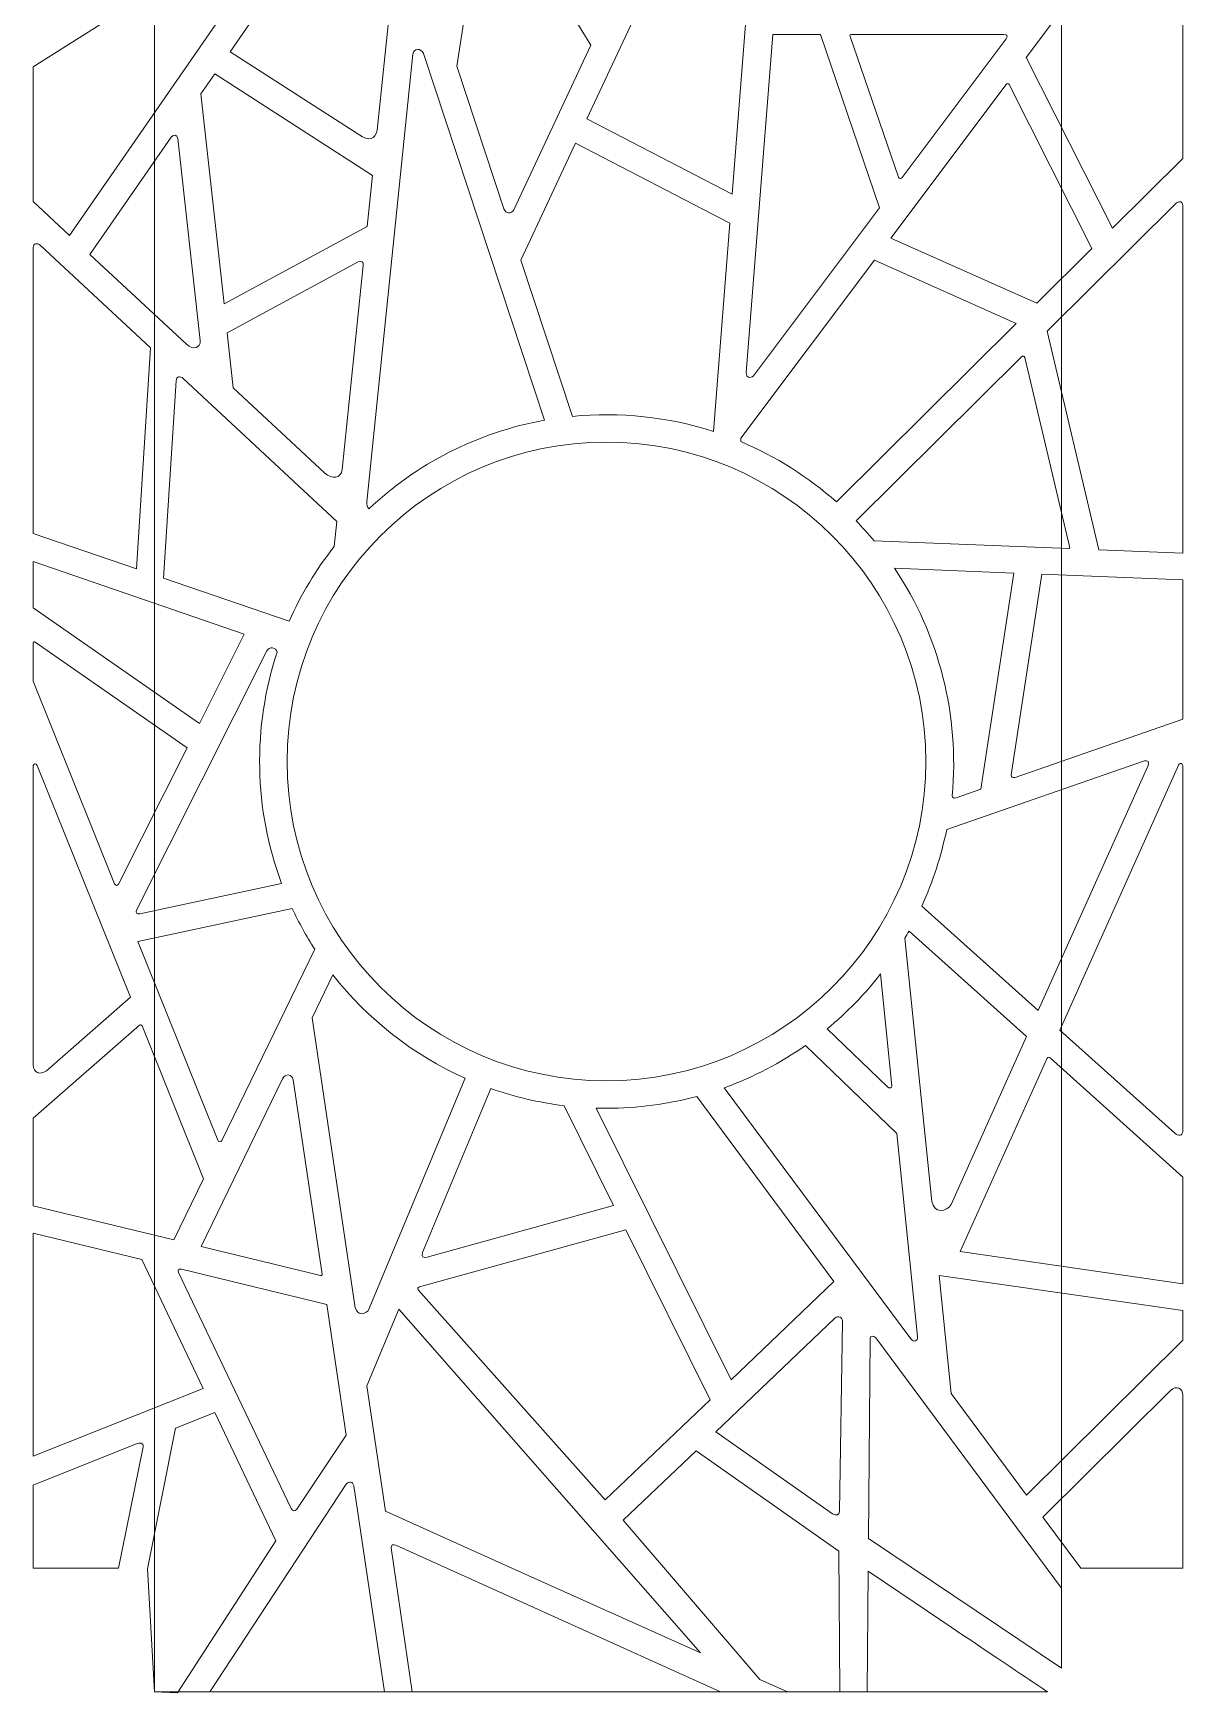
# Model space of a CAD drawing. Header units: centimetres. Extents: x -80 to 80, y -113 to 113.
# Drawn here: x -79.8 to -4.4, y -112.7 to -3.9 of the extents above; entities that cross this region are included whole.
import ezdxf

# ---------------------------------------------------------------- set-up
doc = ezdxf.new("R2010")
doc.units = ezdxf.units.CM
doc.header["$MEASUREMENT"] = 0
doc.layers.add('layer 1', color=7, linetype='Continuous')

msp = doc.modelspace()

# ---------------------------------------------------------------- linework, layer by layer
at = {"layer": 'layer 1', "color": 250, "lineweight": 9}
for points, knots in [([(-13.22744, -112.66988), (-13.22744, -112.66988), (-71.80142, -112.66988), (-71.80142, -112.66988), (-71.80142, -112.66988), (-71.80142, -112.66988), (-71.80142, 112.73012), (-71.80142, 112.73012), (-71.80142, 112.73012), (-71.80142, 112.73012), (-12.30142, 112.73012), (-12.30142, 112.73012), (-12.30142, 112.73012), (-12.30142, 112.73012), (-12.30142, -111.11706), (-12.30142, -111.11706)], [0, 0, 0, 0, 0.2, 0.2, 0.2, 0.2, 0.4, 0.4, 0.4, 0.4, 0.6, 0.6, 0.6, 0.6, 1, 1, 1, 1]), ([(-4.86881, 7.54505), (-4.86881, 7.54505), (-14.6152, -5.45759), (-14.6152, -5.45759), (-14.6152, -5.45759), (-14.6152, -5.45759), (-8.9621, -16.64645), (-8.9621, -16.64645), (-8.9621, -16.64645), (-8.9621, -16.64645), (-4.35113, -12.07595), (-4.35113, -12.07595), (-4.35113, -12.07595), (-4.35113, -12.07595), (-4.35113, 7.4638), (-4.35113, 7.4638), (-4.35113, 7.4638), (-4.36632, 7.75729), (-4.68422, 7.79895), (-4.86881, 7.54505)], [0, 0, 0, 0, 0.166666667, 0.166666667, 0.166666667, 0.166666667, 0.333333333, 0.333333333, 0.333333333, 0.333333333, 0.5, 0.5, 0.5, 0.5, 0.666666667, 0.666666667, 0.666666667, 0.666666667, 1, 1, 1, 1]), ([(-48.88005, -15.38343), (-48.88005, -15.38343), (-51.97185, -6.01917), (-51.97185, -6.01917), (-51.97185, -6.01917), (-51.97185, -6.01917), (-50.08212, 6.12269), (-50.08212, 6.12269), (-50.08212, 6.12269), (-50.04075, 6.25449), (-49.89896, 6.26389), (-49.81183, 6.13308), (-49.81183, 6.13308), (-49.81183, 6.13308), (-43.17182, -4.64004), (-43.17182, -4.64004), (-43.17182, -4.64004), (-43.17182, -4.64004), (-48.22945, -15.43941), (-48.22945, -15.43941), (-48.22945, -15.43941), (-48.40426, -15.74197), (-48.74395, -15.70372), (-48.88005, -15.38343)], [0, 0, 0, 0, 0.142857143, 0.142857143, 0.142857143, 0.142857143, 0.285714286, 0.285714286, 0.285714286, 0.285714286, 0.428571429, 0.428571429, 0.428571429, 0.428571429, 0.571428571, 0.571428571, 0.571428571, 0.571428571, 0.714285714, 0.714285714, 0.714285714, 0.714285714, 1, 1, 1, 1]), ([(-37.03079, 4.20467), (-37.03079, 4.20467), (-43.43062, -9.46067), (-43.43062, -9.46067), (-43.43062, -9.46067), (-43.43062, -9.46067), (-33.90162, -14.4099), (-33.90162, -14.4099), (-33.90162, -14.4099), (-33.90162, -14.4099), (-33.00334, -2.99386), (-33.00334, -2.99386), (-33.00334, -2.99386), (-33.00334, -2.99386), (-36.76443, 4.18266), (-36.76443, 4.18266), (-36.76443, 4.18266), (-36.84524, 4.33896), (-36.98445, 4.30386), (-37.03079, 4.20467)], [0, 0, 0, 0, 0.166666667, 0.166666667, 0.166666667, 0.166666667, 0.333333333, 0.333333333, 0.333333333, 0.333333333, 0.5, 0.5, 0.5, 0.5, 0.666666667, 0.666666667, 0.666666667, 0.666666667, 1, 1, 1, 1]), ([(-57.19042, -10.21169), (-57.19042, -10.21169), (-56.43581, -2.88626), (-56.43581, -2.88626), (-56.43581, -2.88626), (-56.43581, -2.88626), (-62.10423, 1.78444), (-62.10423, 1.78444), (-62.10423, 1.78444), (-62.10423, 1.78444), (-66.84168, -5.06625), (-66.84168, -5.06625), (-66.84168, -5.06625), (-66.84168, -5.06625), (-58.38948, -10.50755), (-58.38948, -10.50755), (-58.38948, -10.50755), (-57.72663, -10.95286), (-57.32695, -10.85425), (-57.19042, -10.21169)], [0, 0, 0, 0, 0.166666667, 0.166666667, 0.166666667, 0.166666667, 0.333333333, 0.333333333, 0.333333333, 0.333333333, 0.5, 0.5, 0.5, 0.5, 0.666666667, 0.666666667, 0.666666667, 0.666666667, 1, 1, 1, 1]), ([(-77.36574, -17.12199), (-77.36574, -17.12199), (-67.43026, -2.75456), (-67.43026, -2.75456), (-67.43026, -2.75456), (-67.43026, -2.75456), (-70.45582, -0.17117), (-70.45582, -0.17117), (-70.45582, -0.17117), (-70.45582, -0.17117), (-79.7511, -6.05733), (-79.7511, -6.05733), (-79.7511, -6.05733), (-79.7511, -6.05733), (-79.75109, -14.89914), (-79.75109, -14.89914), (-79.75109, -14.89914), (-79.75109, -14.89914), (-77.36574, -17.12199), (-77.36574, -17.12199)], [0, 0, 0, 0, 0.166666667, 0.166666667, 0.166666667, 0.166666667, 0.333333333, 0.333333333, 0.333333333, 0.333333333, 0.5, 0.5, 0.5, 0.5, 0.666666667, 0.666666667, 0.666666667, 0.666666667, 1, 1, 1, 1]), ([(-32.99348, -26.11712), (-32.99348, -26.11712), (-31.24872, -3.9438), (-31.24872, -3.9438), (-31.24872, -3.9438), (-31.24872, -3.9438), (-28.12368, -3.94378), (-28.12368, -3.94378), (-28.12368, -3.94378), (-28.12368, -3.94378), (-24.23706, -15.2995), (-24.23706, -15.2995), (-24.23706, -15.2995), (-24.23706, -15.2995), (-32.51166, -26.33865), (-32.51166, -26.33865), (-32.51166, -26.33865), (-32.76429, -26.49386), (-32.97695, -26.46981), (-32.99348, -26.11712)], [0, 0, 0, 0, 0.166666667, 0.166666667, 0.166666667, 0.166666667, 0.333333333, 0.333333333, 0.333333333, 0.333333333, 0.5, 0.5, 0.5, 0.5, 0.666666667, 0.666666667, 0.666666667, 0.666666667, 1, 1, 1, 1]), ([(-26.18369, -4.00393), (-26.18369, -4.00393), (-23.00446, -13.2929), (-23.00446, -13.2929), (-23.00446, -13.2929), (-22.95387, -13.39933), (-22.85256, -13.4057), (-22.74729, -13.312), (-22.74729, -13.312), (-22.74729, -13.312), (-15.93411, -4.22259), (-15.93411, -4.22259), (-15.93411, -4.22259), (-15.81901, -4.03719), (-15.87699, -3.94425), (-16.10804, -3.9438), (-16.10804, -3.9438), (-16.10804, -3.9438), (-26.13225, -3.9438), (-26.13225, -3.9438), (-26.13225, -3.9438), (-26.17681, -3.94603), (-26.19393, -3.96607), (-26.18369, -4.00393)], [0, 0, 0, 0, 0.142857143, 0.142857143, 0.142857143, 0.142857143, 0.285714286, 0.285714286, 0.285714286, 0.285714286, 0.428571429, 0.428571429, 0.428571429, 0.428571429, 0.571428571, 0.571428571, 0.571428571, 0.571428571, 0.714285714, 0.714285714, 0.714285714, 0.714285714, 1, 1, 1, 1]), ([(-46.21535, -29.24184), (-46.21535, -29.24184), (-54.16155, -5.17963), (-54.16155, -5.17963), (-54.16155, -5.17963), (-54.3394, -4.82074), (-54.79192, -4.82624), (-54.84489, -5.23645), (-54.84489, -5.23645), (-54.84489, -5.23645), (-57.86852, -34.59178), (-57.86852, -34.59178), (-57.86852, -34.59178), (-57.88046, -34.8011), (-57.83479, -34.96108), (-57.74846, -35.06591), (-57.74846, -35.06591), (-54.61112, -32.11153), (-50.6348, -30.03819), (-46.21535, -29.24184)], [0, 0, 0, 0, 0.166666667, 0.166666667, 0.166666667, 0.166666667, 0.333333333, 0.333333333, 0.333333333, 0.333333333, 0.5, 0.5, 0.5, 0.5, 0.666666667, 0.666666667, 0.666666667, 0.666666667, 1, 1, 1, 1]), ([(-68.75262, -7.82964), (-68.75262, -7.82964), (-67.84808, -6.52155), (-67.84808, -6.52155), (-67.84808, -6.52155), (-67.84808, -6.52155), (-57.49676, -13.18549), (-57.49676, -13.18549), (-57.49676, -13.18549), (-57.49676, -13.18549), (-57.8418, -16.53506), (-57.8418, -16.53506), (-57.8418, -16.53506), (-57.8418, -16.53506), (-67.23465, -21.61422), (-67.23465, -21.61422), (-67.23465, -21.61422), (-67.23465, -21.61422), (-68.75262, -7.82964), (-68.75262, -7.82964)], [0, 0, 0, 0, 0.166666667, 0.166666667, 0.166666667, 0.166666667, 0.333333333, 0.333333333, 0.333333333, 0.333333333, 0.5, 0.5, 0.5, 0.5, 0.666666667, 0.666666667, 0.666666667, 0.666666667, 1, 1, 1, 1]), ([(-15.93935, -7.22412), (-15.93935, -7.22412), (-23.49864, -17.30899), (-23.49864, -17.30899), (-23.49864, -17.30899), (-23.49864, -17.30899), (-13.9335, -21.57416), (-13.9335, -21.57416), (-13.9335, -21.57416), (-13.9335, -21.57416), (-10.31205, -17.98451), (-10.31205, -17.98451), (-10.31205, -17.98451), (-10.31205, -17.98451), (-15.74926, -7.22412), (-15.74926, -7.22412), (-15.74926, -7.22412), (-15.79953, -7.141), (-15.8687, -7.1373), (-15.93935, -7.22412)], [0, 0, 0, 0, 0.166666667, 0.166666667, 0.166666667, 0.166666667, 0.333333333, 0.333333333, 0.333333333, 0.333333333, 0.5, 0.5, 0.5, 0.5, 0.666666667, 0.666666667, 0.666666667, 0.666666667, 1, 1, 1, 1]), ([(-69.70562, -24.26029), (-69.70562, -24.26029), (-76.03566, -18.36144), (-76.03566, -18.36144), (-76.03566, -18.36144), (-76.03566, -18.36144), (-70.71479, -10.66706), (-70.71479, -10.66706), (-70.71479, -10.66706), (-70.53222, -10.46958), (-70.30814, -10.51387), (-70.26363, -10.76472), (-70.26363, -10.76472), (-70.26363, -10.76472), (-68.80554, -24.00526), (-68.80554, -24.00526), (-68.80554, -24.00526), (-68.76248, -24.517), (-69.25236, -24.66254), (-69.70562, -24.26029)], [0, 0, 0, 0, 0.166666667, 0.166666667, 0.166666667, 0.166666667, 0.333333333, 0.333333333, 0.333333333, 0.333333333, 0.5, 0.5, 0.5, 0.5, 0.666666667, 0.666666667, 0.666666667, 0.666666667, 1, 1, 1, 1]), ([(-35.12741, -29.98751), (-35.12741, -29.98751), (-34.05172, -16.31742), (-34.05172, -16.31742), (-34.05172, -16.31742), (-34.05172, -16.31742), (-44.17851, -11.05766), (-44.17851, -11.05766), (-44.17851, -11.05766), (-44.17851, -11.05766), (-47.77369, -18.73433), (-47.77369, -18.73433), (-47.77369, -18.73433), (-47.77369, -18.73433), (-44.38805, -28.98871), (-44.38805, -28.98871), (-44.38805, -28.98871), (-41.27589, -28.6855), (-38.10393, -29.02124), (-35.12741, -29.98751)], [0, 0, 0, 0, 0.166666667, 0.166666667, 0.166666667, 0.166666667, 0.333333333, 0.333333333, 0.333333333, 0.333333333, 0.5, 0.5, 0.5, 0.5, 0.666666667, 0.666666667, 0.666666667, 0.666666667, 1, 1, 1, 1]), ([(-4.75655, -14.99066), (-4.75655, -14.99066), (-13.2436, -23.40314), (-13.2436, -23.40314), (-13.2436, -23.40314), (-13.2436, -23.40314), (-9.86642, -37.74269), (-9.86642, -37.74269), (-9.86642, -37.74269), (-9.86642, -37.74269), (-4.35113, -37.96133), (-4.35113, -37.96133), (-4.35113, -37.96133), (-4.35113, -37.96133), (-4.35113, -15.16283), (-4.35113, -15.16283), (-4.35113, -15.16283), (-4.36302, -14.91078), (-4.55016, -14.82024), (-4.75655, -14.99066)], [0, 0, 0, 0, 0.166666667, 0.166666667, 0.166666667, 0.166666667, 0.333333333, 0.333333333, 0.333333333, 0.333333333, 0.5, 0.5, 0.5, 0.5, 0.666666667, 0.666666667, 0.666666667, 0.666666667, 1, 1, 1, 1]), ([(-79.75111, -17.91754), (-79.75111, -17.91754), (-79.75111, -36.66746), (-79.75111, -36.66746), (-79.75111, -36.66746), (-79.75111, -36.66746), (-72.9726, -38.99804), (-72.9726, -38.99804), (-72.9726, -38.99804), (-72.9726, -38.99804), (-72.06426, -24.49841), (-72.06426, -24.49841), (-72.06426, -24.49841), (-72.06426, -24.49841), (-79.26857, -17.78488), (-79.26857, -17.78488), (-79.26857, -17.78488), (-79.51455, -17.58101), (-79.74203, -17.64562), (-79.75111, -17.91754)], [0, 0, 0, 0, 0.166666667, 0.166666667, 0.166666667, 0.166666667, 0.333333333, 0.333333333, 0.333333333, 0.333333333, 0.5, 0.5, 0.5, 0.5, 0.666666667, 0.666666667, 0.666666667, 0.666666667, 1, 1, 1, 1]), ([(-58.43733, -18.86138), (-58.43733, -18.86138), (-67.02632, -23.50592), (-67.02632, -23.50592), (-67.02632, -23.50592), (-67.02632, -23.50592), (-66.62736, -27.12884), (-66.62736, -27.12884), (-66.62736, -27.12884), (-66.62736, -27.12884), (-60.63627, -32.71179), (-60.63627, -32.71179), (-60.63627, -32.71179), (-60.12722, -33.14474), (-59.57712, -33.07339), (-59.48341, -32.47132), (-59.48341, -32.47132), (-59.48341, -32.47132), (-58.10535, -19.09343), (-58.10535, -19.09343), (-58.10535, -19.09343), (-58.09662, -18.85864), (-58.20729, -18.78129), (-58.43733, -18.86138)], [0, 0, 0, 0, 0.142857143, 0.142857143, 0.142857143, 0.142857143, 0.285714286, 0.285714286, 0.285714286, 0.285714286, 0.428571429, 0.428571429, 0.428571429, 0.428571429, 0.571428571, 0.571428571, 0.571428571, 0.571428571, 0.714285714, 0.714285714, 0.714285714, 0.714285714, 1, 1, 1, 1]), ([(-27.07406, -34.59946), (-27.07406, -34.59946), (-15.27575, -22.90079), (-15.27575, -22.90079), (-15.27575, -22.90079), (-15.27575, -22.90079), (-24.58019, -18.75185), (-24.58019, -18.75185), (-24.58019, -18.75185), (-24.58019, -18.75185), (-33.33273, -30.42864), (-33.33273, -30.42864), (-33.33273, -30.42864), (-33.33273, -30.42864), (-33.35001, -30.64823), (-33.35001, -30.64823), (-33.35001, -30.64823), (-31.0392, -31.61946), (-28.9224, -32.96137), (-27.07406, -34.59946)], [0, 0, 0, 0, 0.166666667, 0.166666667, 0.166666667, 0.166666667, 0.333333333, 0.333333333, 0.333333333, 0.333333333, 0.5, 0.5, 0.5, 0.5, 0.666666667, 0.666666667, 0.666666667, 0.666666667, 1, 1, 1, 1]), ([(-24.60312, -37.15858), (-24.60312, -37.15858), (-11.81762, -37.66534), (-11.81762, -37.66534), (-11.81762, -37.66534), (-11.77786, -37.6648), (-11.76106, -37.64679), (-11.76721, -37.6113), (-11.76721, -37.6113), (-11.76721, -37.6113), (-14.70461, -25.13903), (-14.70461, -25.13903), (-14.70461, -25.13903), (-14.74537, -25.02486), (-14.84397, -25.00015), (-14.95161, -25.09615), (-14.95161, -25.09615), (-14.95161, -25.09615), (-25.78522, -35.83469), (-25.78522, -35.83469), (-25.78522, -35.83469), (-25.3744, -36.26035), (-24.98001, -36.702), (-24.60312, -37.15858)], [0, 0, 0, 0, 0.142857143, 0.142857143, 0.142857143, 0.142857143, 0.285714286, 0.285714286, 0.285714286, 0.285714286, 0.428571429, 0.428571429, 0.428571429, 0.428571429, 0.571428571, 0.571428571, 0.571428571, 0.571428571, 0.714285714, 0.714285714, 0.714285714, 0.714285714, 1, 1, 1, 1]), ([(-60.00367, -37.52331), (-60.00367, -37.52331), (-59.83594, -35.89363), (-59.83594, -35.89363), (-59.83594, -35.89363), (-59.83594, -35.89363), (-69.90872, -26.50709), (-69.90872, -26.50709), (-69.90872, -26.50709), (-70.13272, -26.32431), (-70.35046, -26.35661), (-70.37587, -26.65742), (-70.37587, -26.65742), (-70.37587, -26.65742), (-71.2105, -39.60388), (-71.2105, -39.60388), (-71.2105, -39.60388), (-71.2105, -39.60388), (-62.97102, -42.43684), (-62.97102, -42.43684), (-62.97102, -42.43684), (-62.189, -40.66937), (-61.18846, -39.02008), (-60.00367, -37.52331)], [0, 0, 0, 0, 0.142857143, 0.142857143, 0.142857143, 0.142857143, 0.285714286, 0.285714286, 0.285714286, 0.285714286, 0.428571429, 0.428571429, 0.428571429, 0.428571429, 0.571428571, 0.571428571, 0.571428571, 0.571428571, 0.714285714, 0.714285714, 0.714285714, 0.714285714, 1, 1, 1, 1]), ([(-42.15597, -30.68054), (-30.58755, -30.68054), (-21.20597, -40.06215), (-21.20597, -51.63054), (-21.20597, -51.63054), (-21.20597, -63.19894), (-30.58755, -72.58054), (-42.15597, -72.58054), (-42.15597, -72.58054), (-53.72439, -72.58054), (-63.10597, -63.19894), (-63.10597, -51.63054), (-63.10597, -51.63054), (-63.10597, -40.06215), (-53.72439, -30.68054), (-42.15597, -30.68054)], [0, 0, 0, 0, 0.2, 0.2, 0.2, 0.2, 0.4, 0.4, 0.4, 0.4, 0.6, 0.6, 0.6, 0.6, 1, 1, 1, 1]), ([(-68.85108, -49.13363), (-68.85108, -49.13363), (-65.90745, -43.28142), (-65.90745, -43.28142), (-65.90745, -43.28142), (-65.90745, -43.28142), (-79.75111, -38.5217), (-79.75111, -38.5217), (-79.75111, -38.5217), (-79.75111, -38.5217), (-79.7511, -41.56201), (-79.7511, -41.56201), (-79.7511, -41.56201), (-79.7511, -41.56201), (-68.85108, -49.13363), (-68.85108, -49.13363)], [0, 0, 0, 0, 0.2, 0.2, 0.2, 0.2, 0.4, 0.4, 0.4, 0.4, 0.6, 0.6, 0.6, 0.6, 1, 1, 1, 1]), ([(-19.47795, -53.8812), (-19.46016, -54.00777), (-19.37017, -54.05299), (-19.20803, -54.01686), (-19.20803, -54.01686), (-19.20803, -54.01686), (-17.59794, -53.45811), (-17.59794, -53.45811), (-17.59794, -53.45811), (-17.59794, -53.45811), (-15.42784, -39.26862), (-15.42784, -39.26862), (-15.42784, -39.26862), (-15.42784, -39.26862), (-23.26063, -38.95817), (-23.26063, -38.95817), (-23.26063, -38.95817), (-20.31981, -43.33386), (-18.98881, -48.6402), (-19.47795, -53.8812)], [0, 0, 0, 0, 0.166666667, 0.166666667, 0.166666667, 0.166666667, 0.333333333, 0.333333333, 0.333333333, 0.333333333, 0.5, 0.5, 0.5, 0.5, 0.666666667, 0.666666667, 0.666666667, 0.666666667, 1, 1, 1, 1]), ([(-15.60907, -52.50843), (-15.60907, -52.50843), (-13.5953, -39.34128), (-13.5953, -39.34128), (-13.5953, -39.34128), (-13.5953, -39.34128), (-4.35113, -39.70776), (-4.35113, -39.70776), (-4.35113, -39.70776), (-4.35113, -39.70776), (-4.35113, -48.86181), (-4.35113, -48.86181), (-4.35113, -48.86181), (-4.35113, -48.86181), (-15.34286, -52.67564), (-15.34286, -52.67564), (-15.34286, -52.67564), (-15.51939, -52.72312), (-15.60813, -52.66738), (-15.60907, -52.50843)], [0, 0, 0, 0, 0.166666667, 0.166666667, 0.166666667, 0.166666667, 0.333333333, 0.333333333, 0.333333333, 0.333333333, 0.5, 0.5, 0.5, 0.5, 0.666666667, 0.666666667, 0.666666667, 0.666666667, 1, 1, 1, 1]), ([(-79.62717, -43.80462), (-79.62717, -43.80462), (-69.65493, -50.73175), (-69.65493, -50.73175), (-69.65493, -50.73175), (-69.65493, -50.73175), (-74.15669, -59.68166), (-74.15669, -59.68166), (-74.15669, -59.68166), (-74.22234, -59.80002), (-74.34845, -59.78998), (-74.41142, -59.64996), (-74.41142, -59.64996), (-74.41142, -59.64996), (-79.7511, -46.36307), (-79.7511, -46.36307), (-79.7511, -46.36307), (-79.7511, -46.36307), (-79.75111, -43.85148), (-79.75111, -43.85148), (-79.75111, -43.85148), (-79.75147, -43.78276), (-79.69553, -43.7666), (-79.62717, -43.80462)], [0, 0, 0, 0, 0.142857143, 0.142857143, 0.142857143, 0.142857143, 0.285714286, 0.285714286, 0.285714286, 0.285714286, 0.428571429, 0.428571429, 0.428571429, 0.428571429, 0.571428571, 0.571428571, 0.571428571, 0.571428571, 0.714285714, 0.714285714, 0.714285714, 0.714285714, 1, 1, 1, 1]), ([(-63.74987, -44.45241), (-65.38171, -49.36221), (-65.28008, -54.78465), (-63.45947, -59.62959), (-63.45947, -59.62959), (-63.45947, -59.62959), (-72.76693, -61.62606), (-72.76693, -61.62606), (-72.76693, -61.62606), (-72.98018, -61.6648), (-73.05194, -61.55715), (-72.98872, -61.38428), (-72.98872, -61.38428), (-72.98872, -61.38428), (-64.43683, -44.38228), (-64.43683, -44.38228), (-64.43683, -44.38228), (-64.26637, -44.05055), (-63.81214, -44.15321), (-63.74987, -44.45241)], [0, 0, 0, 0, 0.166666667, 0.166666667, 0.166666667, 0.166666667, 0.333333333, 0.333333333, 0.333333333, 0.333333333, 0.5, 0.5, 0.5, 0.5, 0.666666667, 0.666666667, 0.666666667, 0.666666667, 1, 1, 1, 1]), ([(-79.75111, -71.55236), (-79.75111, -71.55236), (-79.75111, -51.9023), (-79.75111, -51.9023), (-79.75111, -51.9023), (-79.75426, -51.76142), (-79.5472, -51.73726), (-79.48464, -51.88914), (-79.48464, -51.88914), (-79.48464, -51.88914), (-73.3771, -67.08657), (-73.3771, -67.08657), (-73.3771, -67.08657), (-73.3771, -67.08657), (-78.88987, -71.91828), (-78.88987, -71.91828), (-78.88987, -71.91828), (-79.32816, -72.24249), (-79.73668, -72.04584), (-79.75111, -71.55236)], [0, 0, 0, 0, 0.166666667, 0.166666667, 0.166666667, 0.166666667, 0.333333333, 0.333333333, 0.333333333, 0.333333333, 0.5, 0.5, 0.5, 0.5, 0.666666667, 0.666666667, 0.666666667, 0.666666667, 1, 1, 1, 1]), ([(-21.47173, -61.1143), (-21.47173, -61.1143), (-13.83606, -67.97648), (-13.83606, -67.97648), (-13.83606, -67.97648), (-13.83606, -67.97648), (-6.61792, -51.89529), (-6.61792, -51.89529), (-6.61792, -51.89529), (-6.55168, -51.65921), (-6.63499, -51.55786), (-6.86784, -51.5912), (-6.86784, -51.5912), (-6.86784, -51.5912), (-19.83053, -56.08899), (-19.83053, -56.08899), (-19.83053, -56.08899), (-20.20628, -57.81888), (-20.7317, -59.50334), (-21.47173, -61.1143)], [0, 0, 0, 0, 0.166666667, 0.166666667, 0.166666667, 0.166666667, 0.333333333, 0.333333333, 0.333333333, 0.333333333, 0.5, 0.5, 0.5, 0.5, 0.666666667, 0.666666667, 0.666666667, 0.666666667, 1, 1, 1, 1]), ([(-4.88086, -76.02452), (-4.88086, -76.02452), (-12.42144, -69.24781), (-12.42144, -69.24781), (-12.42144, -69.24781), (-12.42144, -69.24781), (-4.60347, -51.83023), (-4.60347, -51.83023), (-4.60347, -51.83023), (-4.51875, -51.70563), (-4.36578, -51.73079), (-4.35113, -51.90569), (-4.35113, -51.90569), (-4.35113, -51.90569), (-4.35115, -75.9055), (-4.35115, -75.9055), (-4.35115, -75.9055), (-4.38458, -76.19571), (-4.62424, -76.21125), (-4.88086, -76.02452)], [0, 0, 0, 0, 0.166666667, 0.166666667, 0.166666667, 0.166666667, 0.333333333, 0.333333333, 0.333333333, 0.333333333, 0.5, 0.5, 0.5, 0.5, 0.666666667, 0.666666667, 0.666666667, 0.666666667, 1, 1, 1, 1]), ([(-62.76827, -61.26947), (-62.76827, -61.26947), (-72.88812, -63.44026), (-72.88812, -63.44026), (-72.88812, -63.44026), (-72.88812, -63.44026), (-67.64416, -76.48524), (-67.64416, -76.48524), (-67.64416, -76.48524), (-67.59879, -76.59924), (-67.43964, -76.61481), (-67.37672, -76.5021), (-67.37672, -76.5021), (-67.37672, -76.5021), (-61.28837, -63.94289), (-61.28837, -63.94289), (-61.28837, -63.94289), (-61.83896, -63.08924), (-62.33397, -62.19639), (-62.76827, -61.26947)], [0, 0, 0, 0, 0.166666667, 0.166666667, 0.166666667, 0.166666667, 0.333333333, 0.333333333, 0.333333333, 0.333333333, 0.5, 0.5, 0.5, 0.5, 0.666666667, 0.666666667, 0.666666667, 0.666666667, 1, 1, 1, 1]), ([(-22.58293, -63.23129), (-22.58293, -63.23129), (-20.8152, -80.48909), (-20.8152, -80.48909), (-20.8152, -80.48909), (-20.68456, -81.29159), (-19.82632, -81.20607), (-19.54212, -80.68898), (-19.54212, -80.68898), (-19.54212, -80.68898), (-14.60185, -69.68262), (-14.60185, -69.68262), (-14.60185, -69.68262), (-14.60185, -69.68262), (-22.30866, -62.75663), (-22.30866, -62.75663), (-22.30866, -62.75663), (-22.39823, -62.91605), (-22.48967, -63.07429), (-22.58293, -63.23129)], [0, 0, 0, 0, 0.166666667, 0.166666667, 0.166666667, 0.166666667, 0.333333333, 0.333333333, 0.333333333, 0.333333333, 0.5, 0.5, 0.5, 0.5, 0.666666667, 0.666666667, 0.666666667, 0.666666667, 1, 1, 1, 1]), ([(-60.0929, -65.62431), (-60.0929, -65.62431), (-61.46169, -68.44814), (-61.46169, -68.44814), (-61.46169, -68.44814), (-61.46169, -68.44814), (-58.62728, -87.47453), (-58.62728, -87.47453), (-58.62728, -87.47453), (-58.4471, -87.92171), (-58.16329, -87.98382), (-57.77587, -87.66081), (-57.77587, -87.66081), (-57.77587, -87.66081), (-51.41449, -72.41679), (-51.41449, -72.41679), (-51.41449, -72.41679), (-54.83685, -70.88971), (-57.81306, -68.54217), (-60.0929, -65.62431)], [0, 0, 0, 0, 0.166666667, 0.166666667, 0.166666667, 0.166666667, 0.333333333, 0.333333333, 0.333333333, 0.333333333, 0.5, 0.5, 0.5, 0.5, 0.666666667, 0.666666667, 0.666666667, 0.666666667, 1, 1, 1, 1]), ([(-27.66848, -69.17056), (-27.66848, -69.17056), (-23.72229, -72.97468), (-23.72229, -72.97468), (-23.72229, -72.97468), (-23.6059, -73.08511), (-23.41676, -73.06032), (-23.42971, -72.91674), (-23.42971, -72.91674), (-23.42971, -72.91674), (-24.1774, -65.57082), (-24.1774, -65.57082), (-24.1774, -65.57082), (-25.20578, -66.89507), (-26.37721, -68.10274), (-27.66848, -69.17056)], [0, 0, 0, 0, 0.2, 0.2, 0.2, 0.2, 0.4, 0.4, 0.4, 0.4, 0.6, 0.6, 0.6, 0.6, 1, 1, 1, 1]), ([(-72.61688, -68.97826), (-72.61688, -68.97826), (-68.58853, -79.00191), (-68.58853, -79.00191), (-68.58853, -79.00191), (-68.58853, -79.00191), (-70.53589, -83.01903), (-70.53589, -83.01903), (-70.53589, -83.01903), (-70.53589, -83.01903), (-79.75109, -80.77708), (-79.75109, -80.77708), (-79.75109, -80.77708), (-79.75109, -80.77708), (-79.75113, -75.03975), (-79.75113, -75.03975), (-79.75113, -75.03975), (-79.75113, -75.03975), (-72.78623, -68.93532), (-72.78623, -68.93532), (-72.78623, -68.93532), (-72.7125, -68.87847), (-72.65605, -68.89277), (-72.61688, -68.97826)], [0, 0, 0, 0, 0.142857143, 0.142857143, 0.142857143, 0.142857143, 0.285714286, 0.285714286, 0.285714286, 0.285714286, 0.428571429, 0.428571429, 0.428571429, 0.428571429, 0.571428571, 0.571428571, 0.571428571, 0.571428571, 0.714285714, 0.714285714, 0.714285714, 0.714285714, 1, 1, 1, 1]), ([(-34.42232, -73.03174), (-34.42232, -73.03174), (-22.19677, -89.51545), (-22.19677, -89.51545), (-22.19677, -89.51545), (-21.97436, -89.75497), (-21.73193, -89.65893), (-21.75577, -89.36425), (-21.75577, -89.36425), (-21.75577, -89.36425), (-23.11179, -76.04051), (-23.11179, -76.04051), (-23.11179, -76.04051), (-23.11179, -76.04051), (-29.10333, -70.2647), (-29.10333, -70.2647), (-29.10333, -70.2647), (-30.73251, -71.40814), (-32.51841, -72.3434), (-34.42232, -73.03174)], [0, 0, 0, 0, 0.166666667, 0.166666667, 0.166666667, 0.166666667, 0.333333333, 0.333333333, 0.333333333, 0.333333333, 0.5, 0.5, 0.5, 0.5, 0.666666667, 0.666666667, 0.666666667, 0.666666667, 1, 1, 1, 1]), ([(-13.25028, -71.09441), (-13.25028, -71.09441), (-18.94424, -83.77993), (-18.94424, -83.77993), (-18.94424, -83.77993), (-18.94424, -83.77993), (-4.35113, -85.89163), (-4.35113, -85.89163), (-4.35113, -85.89163), (-4.35113, -85.89163), (-4.35112, -78.89486), (-4.35112, -78.89486), (-4.35112, -78.89486), (-4.35112, -78.89486), (-13.05394, -71.07373), (-13.05394, -71.07373), (-13.05394, -71.07373), (-13.12379, -71.01349), (-13.18924, -71.02039), (-13.25028, -71.09441)], [0, 0, 0, 0, 0.166666667, 0.166666667, 0.166666667, 0.166666667, 0.333333333, 0.333333333, 0.333333333, 0.333333333, 0.5, 0.5, 0.5, 0.5, 0.666666667, 0.666666667, 0.666666667, 0.666666667, 1, 1, 1, 1]), ([(-60.91878, -85.35873), (-60.91878, -85.35873), (-68.7373, -83.45659), (-68.7373, -83.45659), (-68.7373, -83.45659), (-68.7373, -83.45659), (-63.39731, -72.44102), (-63.39731, -72.44102), (-63.39731, -72.44102), (-63.22111, -72.07412), (-62.78019, -72.13035), (-62.69919, -72.51015), (-62.69919, -72.51015), (-62.69919, -72.51015), (-60.7983, -85.2693), (-60.7983, -85.2693), (-60.7983, -85.2693), (-60.80646, -85.3462), (-60.84662, -85.376), (-60.91878, -85.35873)], [0, 0, 0, 0, 0.166666667, 0.166666667, 0.166666667, 0.166666667, 0.333333333, 0.333333333, 0.333333333, 0.333333333, 0.5, 0.5, 0.5, 0.5, 0.666666667, 0.666666667, 0.666666667, 0.666666667, 1, 1, 1, 1]), ([(-49.73077, -73.08849), (-49.73077, -73.08849), (-54.2196, -83.84559), (-54.2196, -83.84559), (-54.2196, -83.84559), (-54.29421, -84.11674), (-54.19371, -84.21681), (-53.91808, -84.14581), (-53.91808, -84.14581), (-53.91808, -84.14581), (-41.68273, -80.76281), (-41.68273, -80.76281), (-41.68273, -80.76281), (-41.68273, -80.76281), (-44.93751, -74.2121), (-44.93751, -74.2121), (-44.93751, -74.2121), (-46.59698, -74.0097), (-48.20138, -73.62854), (-49.73077, -73.08849)], [0, 0, 0, 0, 0.166666667, 0.166666667, 0.166666667, 0.166666667, 0.333333333, 0.333333333, 0.333333333, 0.333333333, 0.5, 0.5, 0.5, 0.5, 0.666666667, 0.666666667, 0.666666667, 0.666666667, 1, 1, 1, 1]), ([(-42.8391, -74.37047), (-42.8391, -74.37047), (-33.98471, -92.19088), (-33.98471, -92.19088), (-33.98471, -92.19088), (-33.98471, -92.19088), (-27.2324, -85.7416), (-27.2324, -85.7416), (-27.2324, -85.7416), (-27.2324, -85.7416), (-36.23569, -73.60222), (-36.23569, -73.60222), (-36.23569, -73.60222), (-38.12345, -74.10981), (-40.10817, -74.38054), (-42.15597, -74.38054), (-42.15597, -74.38054), (-42.38447, -74.38054), (-42.6122, -74.37716), (-42.8391, -74.37047)], [0, 0, 0, 0, 0.166666667, 0.166666667, 0.166666667, 0.166666667, 0.333333333, 0.333333333, 0.333333333, 0.333333333, 0.5, 0.5, 0.5, 0.5, 0.666666667, 0.666666667, 0.666666667, 0.666666667, 1, 1, 1, 1]), ([(-68.60527, -92.75587), (-68.60527, -92.75587), (-72.629, -84.31031), (-72.629, -84.31031), (-72.629, -84.31031), (-72.629, -84.31031), (-79.75111, -82.5776), (-79.75111, -82.5776), (-79.75111, -82.5776), (-79.75111, -82.5776), (-79.7511, -97.20924), (-79.7511, -97.20924), (-79.7511, -97.20924), (-79.7511, -97.20924), (-68.60527, -92.75587), (-68.60527, -92.75587)], [0, 0, 0, 0, 0.2, 0.2, 0.2, 0.2, 0.4, 0.4, 0.4, 0.4, 0.6, 0.6, 0.6, 0.6, 1, 1, 1, 1]), ([(-54.50213, -86.30361), (-54.50213, -86.30361), (-42.24069, -100.07634), (-42.24069, -100.07634), (-42.24069, -100.07634), (-42.24069, -100.07634), (-35.3544, -93.4991), (-35.3544, -93.4991), (-35.3544, -93.4991), (-35.3544, -93.4991), (-40.88923, -82.35978), (-40.88923, -82.35978), (-40.88923, -82.35978), (-40.88923, -82.35978), (-54.41129, -86.09856), (-54.41129, -86.09856), (-54.41129, -86.09856), (-54.53188, -86.14005), (-54.56216, -86.2084), (-54.50213, -86.30361)], [0, 0, 0, 0, 0.166666667, 0.166666667, 0.166666667, 0.166666667, 0.333333333, 0.333333333, 0.333333333, 0.333333333, 0.5, 0.5, 0.5, 0.5, 0.666666667, 0.666666667, 0.666666667, 0.666666667, 1, 1, 1, 1]), ([(-70.21882, -85.16137), (-70.21882, -85.16137), (-62.84077, -100.64753), (-62.84077, -100.64753), (-62.84077, -100.64753), (-62.72473, -100.81265), (-62.6008, -100.82701), (-62.4689, -100.69063), (-62.4689, -100.69063), (-62.4689, -100.69063), (-59.22372, -95.83819), (-59.22372, -95.83819), (-59.22372, -95.83819), (-59.22372, -95.83819), (-60.50161, -87.26076), (-60.50161, -87.26076), (-60.50161, -87.26076), (-60.50161, -87.26076), (-70.03631, -84.94111), (-70.03631, -84.94111), (-70.03631, -84.94111), (-70.21836, -84.91705), (-70.2792, -84.99046), (-70.21882, -85.16137)], [0, 0, 0, 0, 0.142857143, 0.142857143, 0.142857143, 0.142857143, 0.285714286, 0.285714286, 0.285714286, 0.285714286, 0.428571429, 0.428571429, 0.428571429, 0.428571429, 0.571428571, 0.571428571, 0.571428571, 0.571428571, 0.714285714, 0.714285714, 0.714285714, 0.714285714, 1, 1, 1, 1]), ([(-4.35113, -87.65642), (-4.35113, -87.65642), (-4.35115, -89.58879), (-4.35115, -89.58879), (-4.35115, -89.58879), (-4.35115, -89.58879), (-14.59726, -99.7618), (-14.59726, -99.7618), (-14.59726, -99.7618), (-14.59726, -99.7618), (-19.54344, -93.09295), (-19.54344, -93.09295), (-19.54344, -93.09295), (-19.54344, -93.09295), (-20.33211, -85.34397), (-20.33211, -85.34397), (-20.33211, -85.34397), (-20.33211, -85.34397), (-4.35113, -87.65642), (-4.35113, -87.65642)], [0, 0, 0, 0, 0.166666667, 0.166666667, 0.166666667, 0.166666667, 0.333333333, 0.333333333, 0.333333333, 0.333333333, 0.5, 0.5, 0.5, 0.5, 0.666666667, 0.666666667, 0.666666667, 0.666666667, 1, 1, 1, 1]), ([(-35.97896, -110.11179), (-35.97896, -110.11179), (-48.37046, -104.54636), (-48.37046, -104.54636), (-48.37046, -104.54636), (-48.37046, -104.54636), (-56.63959, -100.81526), (-56.63959, -100.81526), (-56.63959, -100.81526), (-56.63959, -100.81526), (-57.86589, -92.58409), (-57.86589, -92.58409), (-57.86589, -92.58409), (-57.86589, -92.58409), (-55.77274, -87.56777), (-55.77274, -87.56777), (-55.77274, -87.56777), (-55.77274, -87.56777), (-35.97896, -110.11179), (-35.97896, -110.11179)], [0, 0, 0, 0, 0.166666667, 0.166666667, 0.166666667, 0.166666667, 0.333333333, 0.333333333, 0.333333333, 0.333333333, 0.5, 0.5, 0.5, 0.5, 0.666666667, 0.666666667, 0.666666667, 0.666666667, 1, 1, 1, 1]), ([(-27.31973, -100.9876), (-27.31973, -100.9876), (-34.97321, -95.60088), (-34.97321, -95.60088), (-34.97321, -95.60088), (-34.97321, -95.60088), (-27.17186, -88.14959), (-27.17186, -88.14959), (-27.17186, -88.14959), (-26.9462, -87.96575), (-26.66385, -88.07013), (-26.66647, -88.40339), (-26.66647, -88.40339), (-26.66647, -88.40339), (-26.87338, -100.81369), (-26.87338, -100.81369), (-26.87338, -100.81369), (-26.87734, -101.072), (-27.08414, -101.14891), (-27.31973, -100.9876)], [0, 0, 0, 0, 0.166666667, 0.166666667, 0.166666667, 0.166666667, 0.333333333, 0.333333333, 0.333333333, 0.333333333, 0.5, 0.5, 0.5, 0.5, 0.666666667, 0.666666667, 0.666666667, 0.666666667, 1, 1, 1, 1]), ([(-12.30142, -105.86277), (-12.30142, -105.86277), (-24.49096, -89.43789), (-24.49096, -89.43789), (-24.49096, -89.43789), (-24.64118, -89.26779), (-24.86415, -89.30846), (-24.86046, -89.50366), (-24.86046, -89.50366), (-24.86046, -89.50366), (-24.97087, -102.59762), (-24.97087, -102.59762), (-24.97087, -102.59762), (-24.97087, -102.59762), (-12.30142, -111.11706), (-12.30142, -111.11706), (-12.30142, -111.11706), (-12.30142, -111.11706), (-12.30142, -105.86277), (-12.30142, -105.86277)], [0, 0, 0, 0, 0.166666667, 0.166666667, 0.166666667, 0.166666667, 0.333333333, 0.333333333, 0.333333333, 0.333333333, 0.5, 0.5, 0.5, 0.5, 0.666666667, 0.666666667, 0.666666667, 0.666666667, 1, 1, 1, 1]), ([(-5.15804, -92.90494), (-5.15804, -92.90494), (-13.52301, -101.21025), (-13.52301, -101.21025), (-13.52301, -101.21025), (-13.52301, -101.21025), (-11.0487, -104.54637), (-11.0487, -104.54637), (-11.0487, -104.54637), (-11.0487, -104.54637), (-4.35113, -104.54636), (-4.35113, -104.54636), (-4.35113, -104.54636), (-4.35113, -104.54636), (-4.35623, -93.21149), (-4.35623, -93.21149), (-4.35623, -93.21149), (-4.35408, -92.73916), (-4.76109, -92.53709), (-5.15804, -92.90494)], [0, 0, 0, 0, 0.166666667, 0.166666667, 0.166666667, 0.166666667, 0.333333333, 0.333333333, 0.333333333, 0.333333333, 0.5, 0.5, 0.5, 0.5, 0.666666667, 0.666666667, 0.666666667, 0.666666667, 1, 1, 1, 1]), ([(-63.84136, -102.75513), (-63.84136, -102.75513), (-67.84842, -94.34452), (-67.84842, -94.34452), (-67.84842, -94.34452), (-67.84842, -94.34452), (-70.42701, -95.37482), (-70.42701, -95.37482), (-70.42701, -95.37482), (-70.42701, -95.37482), (-72.25679, -104.60659), (-72.25679, -104.60659), (-72.25679, -104.60659), (-72.25679, -104.60659), (-71.80142, -112.66988), (-71.80142, -112.66988), (-71.80142, -112.66988), (-71.80142, -112.66988), (-70.29735, -112.73011), (-70.29735, -112.73011), (-70.29735, -112.73011), (-70.29735, -112.73011), (-63.84136, -102.75513), (-63.84136, -102.75513)], [0, 0, 0, 0, 0.142857143, 0.142857143, 0.142857143, 0.142857143, 0.285714286, 0.285714286, 0.285714286, 0.285714286, 0.428571429, 0.428571429, 0.428571429, 0.428571429, 0.571428571, 0.571428571, 0.571428571, 0.571428571, 0.714285714, 0.714285714, 0.714285714, 0.714285714, 1, 1, 1, 1]), ([(-72.55397, -96.69603), (-72.55397, -96.69603), (-74.14941, -104.54635), (-74.14941, -104.54635), (-74.14941, -104.54635), (-74.14941, -104.54635), (-79.75111, -104.54636), (-79.75111, -104.54636), (-79.75111, -104.54636), (-79.75111, -104.54636), (-79.75111, -99.10027), (-79.75111, -99.10027), (-79.75111, -99.10027), (-79.75111, -99.10027), (-72.93009, -96.37492), (-72.93009, -96.37492), (-72.93009, -96.37492), (-72.64182, -96.28754), (-72.4904, -96.39041), (-72.55397, -96.69603)], [0, 0, 0, 0, 0.166666667, 0.166666667, 0.166666667, 0.166666667, 0.333333333, 0.333333333, 0.333333333, 0.333333333, 0.5, 0.5, 0.5, 0.5, 0.666666667, 0.666666667, 0.666666667, 0.666666667, 1, 1, 1, 1]), ([(-36.279, -96.84807), (-36.279, -96.84807), (-26.91717, -103.4412), (-26.91717, -103.4412), (-26.91717, -103.4412), (-26.91717, -103.4412), (-26.8567, -112.66988), (-26.8567, -112.66988), (-26.8567, -112.66988), (-26.8567, -112.66988), (-30.28885, -112.66988), (-30.28885, -112.66988), (-30.28885, -112.66988), (-30.28885, -112.66988), (-32.08926, -111.86047), (-32.08926, -111.86047), (-32.08926, -111.86047), (-32.08926, -111.86047), (-41.05425, -101.40901), (-41.05425, -101.40901), (-41.05425, -101.40901), (-41.05425, -101.40901), (-36.279, -96.84807), (-36.279, -96.84807)], [0, 0, 0, 0, 0.142857143, 0.142857143, 0.142857143, 0.142857143, 0.285714286, 0.285714286, 0.285714286, 0.285714286, 0.428571429, 0.428571429, 0.428571429, 0.428571429, 0.571428571, 0.571428571, 0.571428571, 0.571428571, 0.714285714, 0.714285714, 0.714285714, 0.714285714, 1, 1, 1, 1]), ([(-59.22052, -99.05141), (-59.22052, -99.05141), (-68.17773, -112.66988), (-68.17773, -112.66988), (-68.17773, -112.66988), (-68.17773, -112.66988), (-56.72192, -112.66988), (-56.72192, -112.66988), (-56.72192, -112.66988), (-56.72192, -112.66988), (-58.73012, -99.15145), (-58.73012, -99.15145), (-58.73012, -99.15145), (-58.77581, -98.8718), (-59.06943, -98.82179), (-59.22052, -99.05141)], [0, 0, 0, 0, 0.2, 0.2, 0.2, 0.2, 0.4, 0.4, 0.4, 0.4, 0.6, 0.6, 0.6, 0.6, 1, 1, 1, 1]), ([(-54.90145, -112.66988), (-54.90145, -112.66988), (-56.28079, -103.22364), (-56.28079, -103.22364), (-56.28079, -103.22364), (-56.28297, -103.02739), (-56.17778, -102.96916), (-55.96524, -103.04895), (-55.96524, -103.04895), (-55.96524, -103.04895), (-34.68061, -112.66988), (-34.68061, -112.66988), (-34.68061, -112.66988), (-34.68061, -112.66988), (-54.90145, -112.66988), (-54.90145, -112.66988)], [0, 0, 0, 0, 0.2, 0.2, 0.2, 0.2, 0.4, 0.4, 0.4, 0.4, 0.6, 0.6, 0.6, 0.6, 1, 1, 1, 1]), ([(-13.22632, -112.66988), (-13.22632, -112.66988), (-25.05583, -112.66988), (-25.05583, -112.66988), (-25.05583, -112.66988), (-25.05583, -112.66988), (-24.98908, -104.75598), (-24.98908, -104.75598), (-24.98908, -104.75598), (-13.22744, -112.66988), (-13.22632, -112.66988), (-13.22632, -112.66988)], [0, 0, 0, 0, 0.25, 0.25, 0.25, 0.25, 0.5, 0.5, 0.5, 0.5, 1, 1, 1, 1])]:
    msp.add_open_spline(points, degree=3, knots=knots, dxfattribs=at)

doc.saveas('drawing.dxf')
